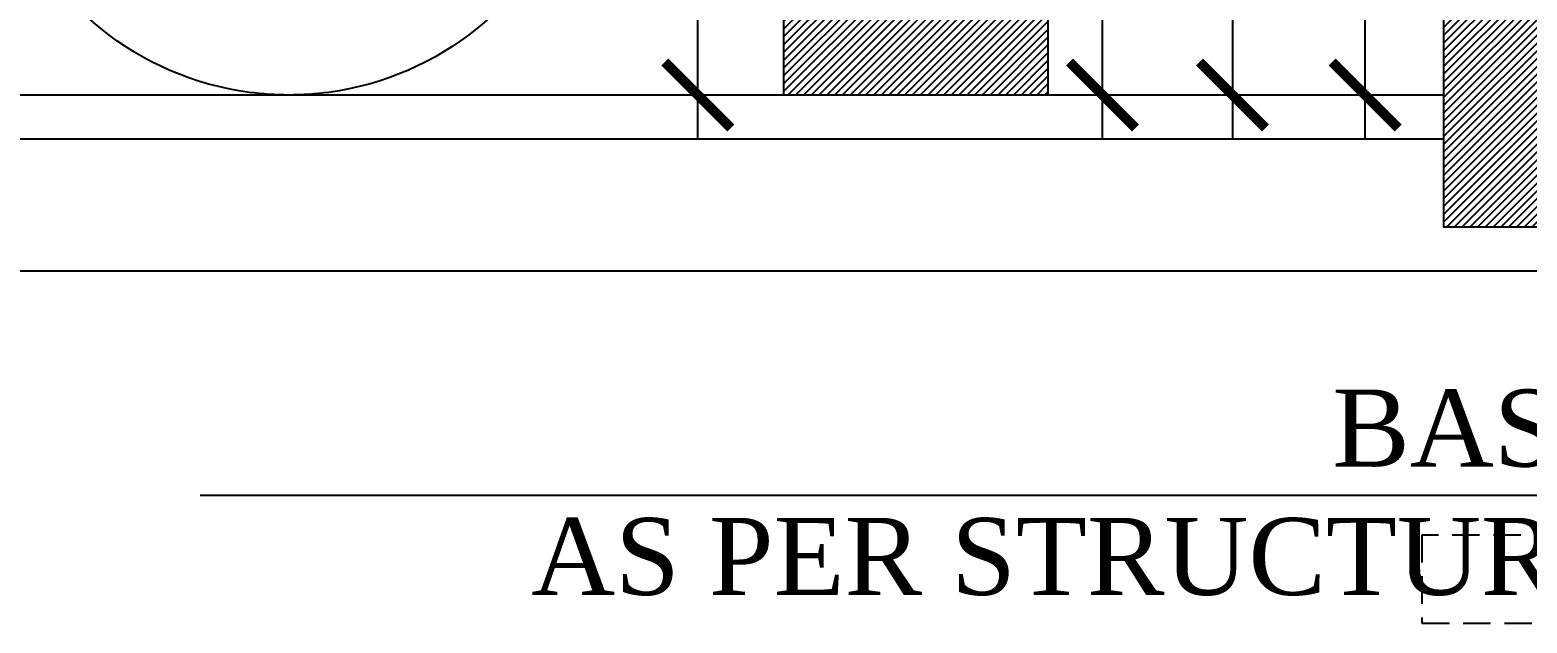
# Model space of a CAD drawing. Header units: inches. Extents: x 7915 to 10666, y -851 to 1175.
# Drawn here: x 10116 to 10184.1, y 652.7 to 679.7 of the extents above; entities that cross this region are included whole.
import ezdxf

# ---------------------------------------------------------------- set-up
doc = ezdxf.new("R2010")
doc.units = ezdxf.units.IN
doc.header["$LTSCALE"] = 10
doc.header["$MEASUREMENT"] = 0
doc.linetypes.add('HIDDEN', pattern=[9.524999999999995, 6.349999999999998, -3.174999999999998])
doc.linetypes.add('HIDDEN2', pattern=[0.1875, 0.125, -0.0625])
for name, color, linetype in [('BOLD  DIM', 230, 'Continuous'), ('CAR1', 250, 'Continuous'), ('DIM DET', 2, 'Continuous'), ('KERB STONE', 6, 'Continuous'), ('new line', 2, 'Continuous'), ('RCC', 6, 'Continuous'), ('TEXT DET', 2, 'Continuous'), ('WALL', 4, 'Continuous')]:
    doc.layers.add(name, color=color, linetype=linetype)
doc.styles.add('1-2 INCH', font='arial.ttf', dxfattribs={"height": 4})
doc.styles.add('1-5 INCH', font='GOTHIC.TTF', dxfattribs={"height": 1})
doc.styles.add('style1', font='times.ttf')
doc.dimstyles.new('1-2 INCH', dxfattribs={"dimtxt": 4, "dimasz": 3, "dimexe": 2, "dimexo": 0.5, "dimgap": 0.5, "dimtad": 1, "dimdec": 4, "dimzin": 0, "dimdsep": 46, "dimlunit": 4, "dimtxsty": '1-2 INCH', "dimblk": 'ARCHTICK', "dimcen": 2, "dimdle": 2, "dimclrd": 1, "dimclre": 8, "dimclrt": 3, "dimadec": 3, "dimazin": 0, "dimtfac": 1, "dimtdec": 4, "dimtofl": 0, "dimtmove": 2, "dimatfit": 3, "dimldrblk": 'AERO', "dimfxl": 0, "dimtolj": 1, "dimtzin": 0, "dimarcsym": 0})
doc.dimstyles.new('DET-DIM', dxfattribs={"dimtxt": 1, "dimasz": 0.75, "dimexe": 1, "dimexo": 1, "dimgap": 0.5, "dimtad": 1, "dimdec": 4, "dimzin": 0, "dimdsep": 46, "dimlunit": 4, "dimtxsty": '1-5 INCH', "dimblk": 'ARCHTICK', "dimcen": 2, "dimclrd": 1, "dimclre": 8, "dimclrt": 2, "dimadec": 3, "dimazin": 0, "dimtfac": 1, "dimtdec": 4, "dimtofl": 0, "dimtmove": 2, "dimatfit": 3, "dimldrblk": 'AERO', "dimfxl": 0, "dimtolj": 1, "dimtzin": 0, "dimarcsym": 0})

# ---------------------------------------------------------------- blocks, each defined once
blk = doc.blocks.new('A$C5b0facb8')
at = {"layer": 'CAR1'}
blk.add_lwpolyline([(19.69322341034331, 8.972149849407742, 0.278900200911071), (30.66689147418856, 0.1398936690407027, 0.0668271395869899), (34.28852857945003, 0.1389383449691195, 0.2799382423989537), (45.28471548051857, 9.014681638548154)], format="xyb", dxfattribs=at)
blk = doc.blocks.new('A$C7ba4f792')
at = {"layer": 'KERB STONE', "ltscale": 15}
h = blk.add_hatch(dxfattribs=at)
h.set_pattern_fill('ANSI31', color=251, scale=2, angle=179.9999999999998)
h.set_pattern_definition([(224.9999999999998, (1641.411390043138, 8058.889348442253), (0.1767766952966363, -0.1767766952966375), [])])
edge = h.paths.add_edge_path()
edge.add_line((6.000000000032742, 0), (0, 5.820766091346741e-11))
edge.add_line((0, 5.820766091346741e-11), (0, 12))
edge.add_line((0, 12), (1.772075922038312, 17.31622776610402))
edge.add_arc((2.720759220088994, 17.00000000008714), 1.000000000000175, 90.00000000003178, 161.5650511770786, ccw=False)
edge.add_line((2.720759220088439, 18.00000000008731), (6.000000000032742, 18.00000000008731))
edge.add_line((6.000000000032742, 18.00000000008731), (6.000000000032742, 0))
blk.add_lwpolyline([(6.000000000032742, 0), (0, 5.820766091346741e-11), (0, 12), (1.772075922038312, 17.31622776610402, -0.32282280605496), (2.720759220088439, 18.00000000008731), (6.000000000032742, 18.00000000008731)], format="xyb", close=True, dxfattribs=at)
blk = doc.blocks.new('A$C6cef22dd')
at = {"layer": 'KERB STONE', "ltscale": 15}
h = blk.add_hatch(dxfattribs=at)
h.set_pattern_fill('ANSI31', color=251, scale=2, angle=179.9999999999998)
h.set_pattern_definition([(224.9999999999998, (-7160.314220573547, -665.8846808226066), (0.1767766952966363, -0.1767766952966375), [])])
h.paths.add_polyline_path([(11.99556345228939, 0.0004414672566781519), (11.99556345228939, 6.000441467256678), (3.000000000007276, 6.000000000002728), (3.637978807091713e-12, 4), (0, 9.094947017729282e-13)])
at = {"layer": 'KERB STONE'}
blk.add_lwpolyline([(4.547473508864641e-12, 0), (3.637978807091713e-12, 4), (3.000000000005457, 6.000000000000909), (11.99556345228939, 6.000441467256678), (11.99556345228939, 0.0004414672566781519), (4.547473508864641e-12, 0.0004414672539496678)], dxfattribs=at)
blk = doc.blocks.new('A$Cd8c21df0')
at = {"layer": 'BOLD  DIM', "color": 1, "linetype": 'HIDDEN2'}
blk.add_lwpolyline([(-12.00000000002365, 16), (-12.00000000002365, 4), (-24, 4), (-24, 0), (24, 0), (24, 4), (11.99999999997817, 4), (11.99999999997817, 16)], dxfattribs=at)
at = {"layer": 'WALL', "color": 7}
blk.add_line((-23.00000000009368, 24), (-53.00000000009368, 24), dxfattribs=at)
at = {"layer": 'KERB STONE', "ltscale": 15}
blk.add_blockref('A$C7ba4f792', (-23.00000000009368, 17.99999999991257), dxfattribs=at)
at = {"layer": 'KERB STONE'}
blk.add_blockref('A$C6cef22dd', (-53.00000000009823, 24), dxfattribs=at)
blk = doc.blocks.new('_ArchTick')
at = {"color": 0, "const_width": 0.15}
blk.add_lwpolyline([(-0.5, -0.5), (0.5, 0.5)], dxfattribs=at)
blk = doc.blocks.new('*D236')
at = {"layer": 'Defpoints', "color": 0}
for p in [(10164.81362950513, 782.6940446570196), (10177.69892745203, 782.6940446570196), (10177.3573246355, 676.6940446570196)]:
    blk.add_point(p, dxfattribs=at)
at = {"layer": 'DIM DET', "color": 1, "lineweight": -2}
blk.add_line((10164.81362950513, 674.6940446570196), (10164.81362950513, 784.6940446570196), dxfattribs=at)
at = {"layer": 'DIM DET', "color": 8, "linetype": 'HIDDEN', "lineweight": -2}
for p, q in [((10177.19892745203, 782.6940446570196), (10162.81362950513, 782.6940446570196)), ((10176.8573246355, 676.6940446570196), (10162.81362950513, 676.6940446570196))]:
    blk.add_line(p, q, dxfattribs=at)
at = {"layer": 'DIM DET', "color": 1, "lineweight": -2, "xscale": 3, "yscale": 3, "zscale": 3}
for p, rotation in [((10164.81362950513, 782.6940446570196), 90), ((10164.81362950513, 676.6940446570196), 270)]:
    blk.add_blockref('_ArchTick', p, dxfattribs=dict(at, rotation=rotation))
at = {"layer": 'DIM DET', "color": 3, "insert": (10162.27133755424, 729.6940446570167), "char_height": 4, "attachment_point": 5, "rotation": 90, "style": '1-2 INCH'}
blk.add_mtext('\\A1;8\'-10"', dxfattribs=at)
blk = doc.blocks.new('AERO')
blk.add_line((0, 0), (-1, 0))
blk.add_lwpolyline([(-0.7071067811866669, 0.7071067811866669), (0, 0), (-0.7071067811866669, -0.7071067811866669)])
blk = doc.blocks.new('*D237')
at = {"layer": 'Defpoints', "color": 0}
for p in [(10176.06534106147, 736.6940446570095), (10170.72063914857, 676.6940446570194), (10176.06534106147, 676.6940446570194)]:
    blk.add_point(p, dxfattribs=at)
at = {"layer": 'DIM DET', "color": 1, "lineweight": -2}
blk.add_line((10170.72063914857, 738.6940446570095), (10170.72063914857, 674.6940446570194), dxfattribs=at)
at = {"layer": 'DIM DET', "color": 8, "linetype": 'HIDDEN', "lineweight": -2}
for p, q in [((10175.56534106147, 736.6940446570095), (10168.72063914857, 736.6940446570095)), ((10175.56534106147, 676.6940446570194), (10168.72063914857, 676.6940446570194))]:
    blk.add_line(p, q, dxfattribs=at)
at = {"layer": 'DIM DET', "color": 1, "lineweight": -2, "xscale": 3, "yscale": 3, "zscale": 3}
for p, rotation in [((10170.72063914857, 736.6940446570095), 90), ((10170.72063914857, 676.6940446570194), 270)]:
    blk.add_blockref('_ArchTick', p, dxfattribs=dict(at, rotation=rotation))
at = {"layer": 'DIM DET', "color": 3, "insert": (10168.18653273656, 706.6940446570114), "char_height": 4, "attachment_point": 5, "rotation": 90, "style": '1-2 INCH'}
blk.add_mtext("\\A1;5'", dxfattribs=at)
blk = doc.blocks.new('*D238')
at = {"layer": 'Defpoints', "color": 0}
for p in [(10176.7501491439, 712.6940446570097), (10179.81972734134, 712.6940446570097), (10179.81972734134, 676.6940446570196)]:
    blk.add_point(p, dxfattribs=at)
at = {"layer": 'DIM DET', "color": 1, "lineweight": -2}
blk.add_line((10176.7501491439, 674.6940446570196), (10176.7501491439, 714.6940446570097), dxfattribs=at)
at = {"layer": 'DIM DET', "color": 8, "linetype": 'HIDDEN', "lineweight": -2}
for p, q in [((10179.31972734134, 712.6940446570097), (10174.7501491439, 712.6940446570097)), ((10179.31972734134, 676.6940446570196), (10174.7501491439, 676.6940446570196))]:
    blk.add_line(p, q, dxfattribs=at)
at = {"layer": 'DIM DET', "color": 1, "lineweight": -2, "xscale": 3, "yscale": 3, "zscale": 3}
for p, rotation in [((10176.7501491439, 712.6940446570097), 90), ((10176.7501491439, 676.6940446570196), 270)]:
    blk.add_blockref('_ArchTick', p, dxfattribs=dict(at, rotation=rotation))
at = {"layer": 'DIM DET', "color": 3, "insert": (10174.20649293653, 694.6940446570117), "char_height": 4, "attachment_point": 5, "rotation": 90, "style": '1-2 INCH'}
blk.add_mtext("\\A1;3'", dxfattribs=at)
blk = doc.blocks.new('*D239')
at = {"layer": 'Defpoints', "color": 0}
for p in [(10146.40867132223, 806.6940446570051), (10151.43433720661, 806.6940446570051), (10151.09273439007, 676.6940446570196)]:
    blk.add_point(p, dxfattribs=at)
at = {"layer": 'DIM DET', "color": 1, "lineweight": -2}
blk.add_line((10146.40867132223, 674.6940446570196), (10146.40867132223, 808.6940446570051), dxfattribs=at)
at = {"layer": 'DIM DET', "color": 8, "linetype": 'HIDDEN', "lineweight": -2}
for p, q in [((10150.93433720661, 806.6940446570051), (10144.40867132223, 806.6940446570051)), ((10150.59273439007, 676.6940446570196), (10144.40867132223, 676.6940446570196))]:
    blk.add_line(p, q, dxfattribs=at)
at = {"layer": 'DIM DET', "color": 1, "lineweight": -2, "xscale": 3, "yscale": 3, "zscale": 3}
for p, rotation in [((10146.40867132223, 806.6940446570051), 90), ((10146.40867132223, 676.6940446570196), 270)]:
    blk.add_blockref('_ArchTick', p, dxfattribs=dict(at, rotation=rotation))
at = {"layer": 'DIM DET', "color": 3, "insert": (10143.86637937134, 741.6940446570094), "char_height": 4, "attachment_point": 5, "rotation": 90, "style": '1-2 INCH'}
blk.add_mtext('\\A1;10\'-10"', dxfattribs=at)

msp = doc.modelspace()

# ---------------------------------------------------------------- linework, layer by layer
at = {"layer": 'new line', "color": 1}
for p, q in [((10180.32769489596, 674.6940446570192), (9919.411481550967, 674.6940446570192)), ((10562.84365490053, 668.6940446570192), (9919.411481550967, 668.6940446570192))]:
    msp.add_line(p, q, dxfattribs=at)
at = {"layer": 'WALL', "color": 7}
msp.add_line((10180.32769489596, 676.6940446570192), (9919.411481550967, 676.6940446570192), dxfattribs=at)

# ---------------------------------------------------------------- block references
at = {"layer": 'CAR1', "xscale": -1}
msp.add_blockref('A$C5b0facb8', (10160.29811357617, 676.6756409476637), dxfattribs=at)
at = {"layer": 'RCC'}
msp.add_blockref('A$Cd8c21df0', (10203.32769489606, 652.6940446570192), dxfattribs=at)

# ---------------------------------------------------------------- texts
at = {"layer": 'TEXT DET', "insert": (10188.77102533123, 663.3087016323708), "char_height": 3.5, "attachment_point": 3, "style": 'style1'}
msp.add_mtext_dynamic_manual_height_columns('{\\fTimes New Roman TUR|b0|i0|c162|p18;BASE \\PAS PER STRUCTURE}', width=65.07275775054073, gutter_width=60, heights=[0], dxfattribs=at)

# ---------------------------------------------------------------- dimensions: what is measured, and where the dimension line sits
at = {"layer": 'DIM DET'}
for base, p1, p2, picture, middle in [((10146.40867132223, 806.6940446570051), (10151.09273439006, 676.6940446570194), (10151.4343372066, 806.6940446570046), '*D239', (10143.86637937134, 741.6940446570094)), ((10164.81362950513, 782.6940446570196), (10177.35732463549, 676.6940446570194), (10177.69892745203, 782.6940446570192), '*D236', (10162.27133755424, 729.6940446570167)), ((10170.72063914857, 676.6940446570194), (10176.06534106146, 736.6940446570093), (10176.06534106146, 676.6940446570192), '*D237', (10168.18653273656, 706.6940446570114)), ((10176.7501491439, 712.6940446570097), (10179.81972734134, 676.6940446570194), (10179.81972734134, 712.6940446570095), '*D238', (10174.20649293653, 694.6940446570117))]:
    dim = msp.add_linear_dim(base=base, p1=p1, p2=p2, angle=90, dimstyle='1-2 INCH', dxfattribs=at)
    dim.commit()
    dim.dimension.update_dxf_attribs({"geometry": picture, "text_midpoint": middle})

# ---------------------------------------------------------------- leaders
at = {"layer": 'TEXT DET'}
msp.add_leader([(10196.77108960421, 658.4964502826803), (10123.79008022189, 658.4964502826803)], dimstyle='DET-DIM', override={"dimasz": 5, "dimtad": 0}, dxfattribs=at)

doc.saveas('drawing.dxf')
